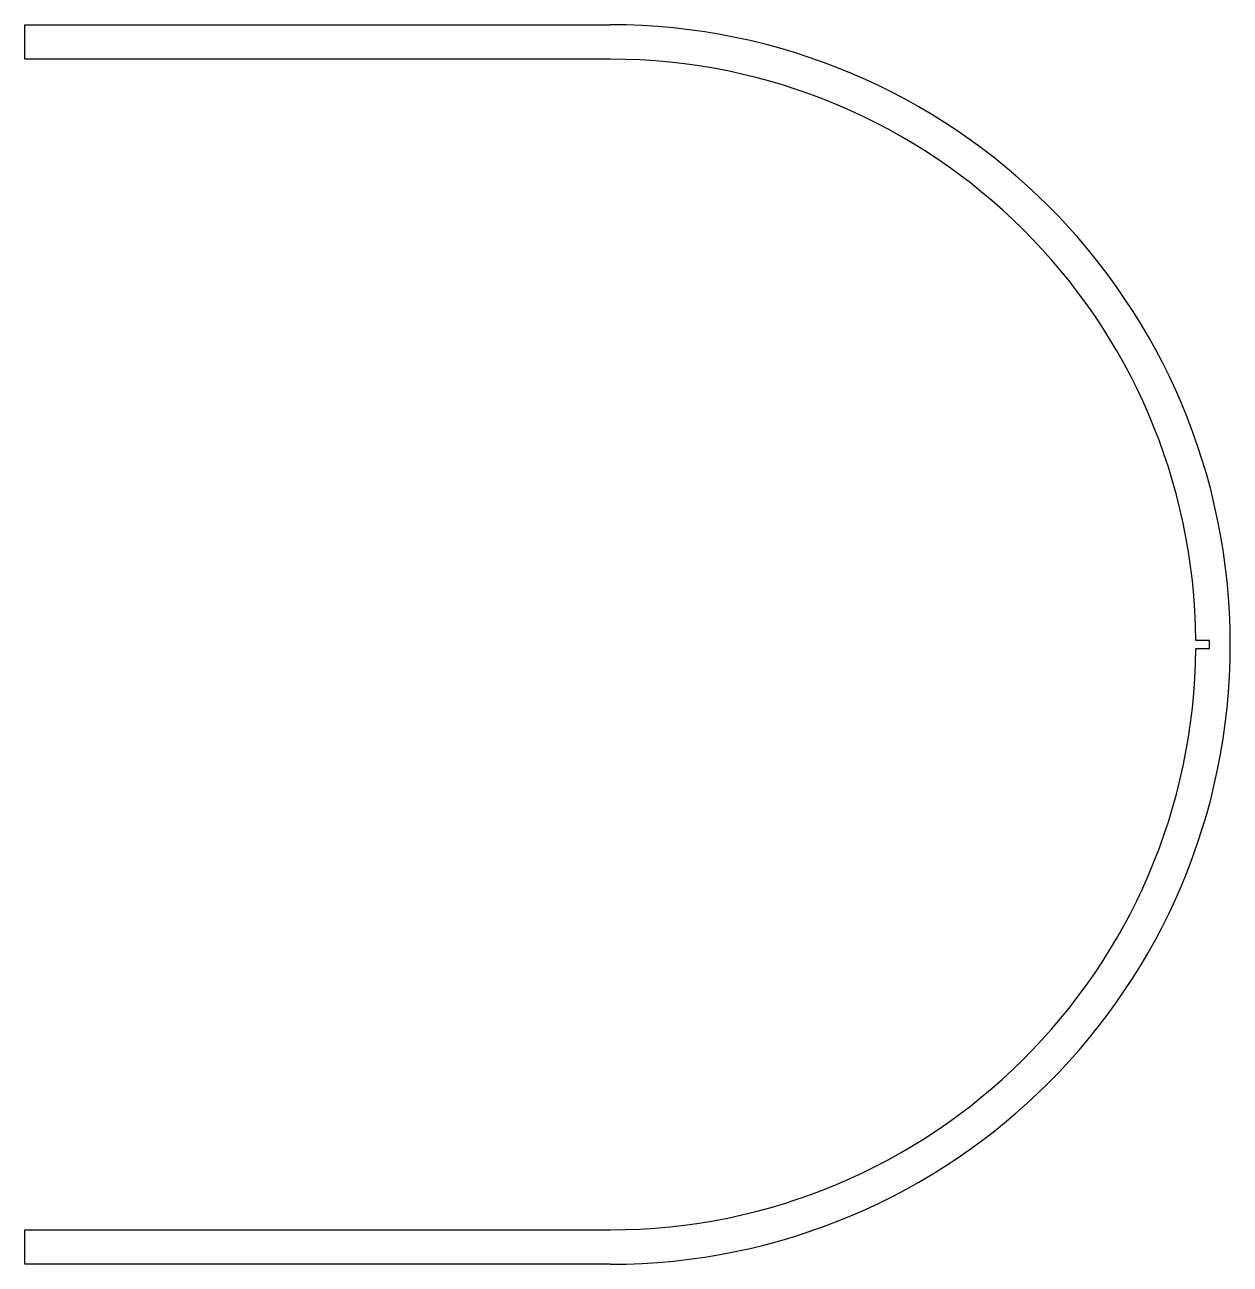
# Model space of a CAD drawing. Extents: x -850 to 900, y -900 to 900.
import ezdxf

# ---------------------------------------------------------------- set-up
doc = ezdxf.new("R2010")
doc.units = 0
doc.layers.get('0').update_dxf_attribs({"linetype": 'continuous'})

# ---------------------------------------------------------------- blocks, each defined once
blk = doc.blocks.new('BODY004')
at = {"color": 0}
for p, q in [((-850, 900), (0, 900)), ((-850, 850), (-850, 900)), ((0, 850), (-850, 850)), ((870, 6), (850, 6)), ((870, -6), (870, 6)), ((850, -6), (870, -6)), ((-850, -900), (-850, -850)), ((-850, -850), (0, -850)), ((0, -900), (-850, -900))]:
    blk.add_line(p, q, dxfattribs=at)
for radius, start, end in [(900, -90, 90), (850, 0.4044, 90), (850, -90, -0.4044)]:
    blk.add_arc((0, 0), radius, start, end, dxfattribs=at)

msp = doc.modelspace()

# ---------------------------------------------------------------- block references
at = {"color": 0}
msp.add_blockref('BODY004', (0, 0), dxfattribs=at)

doc.saveas('drawing.dxf')
